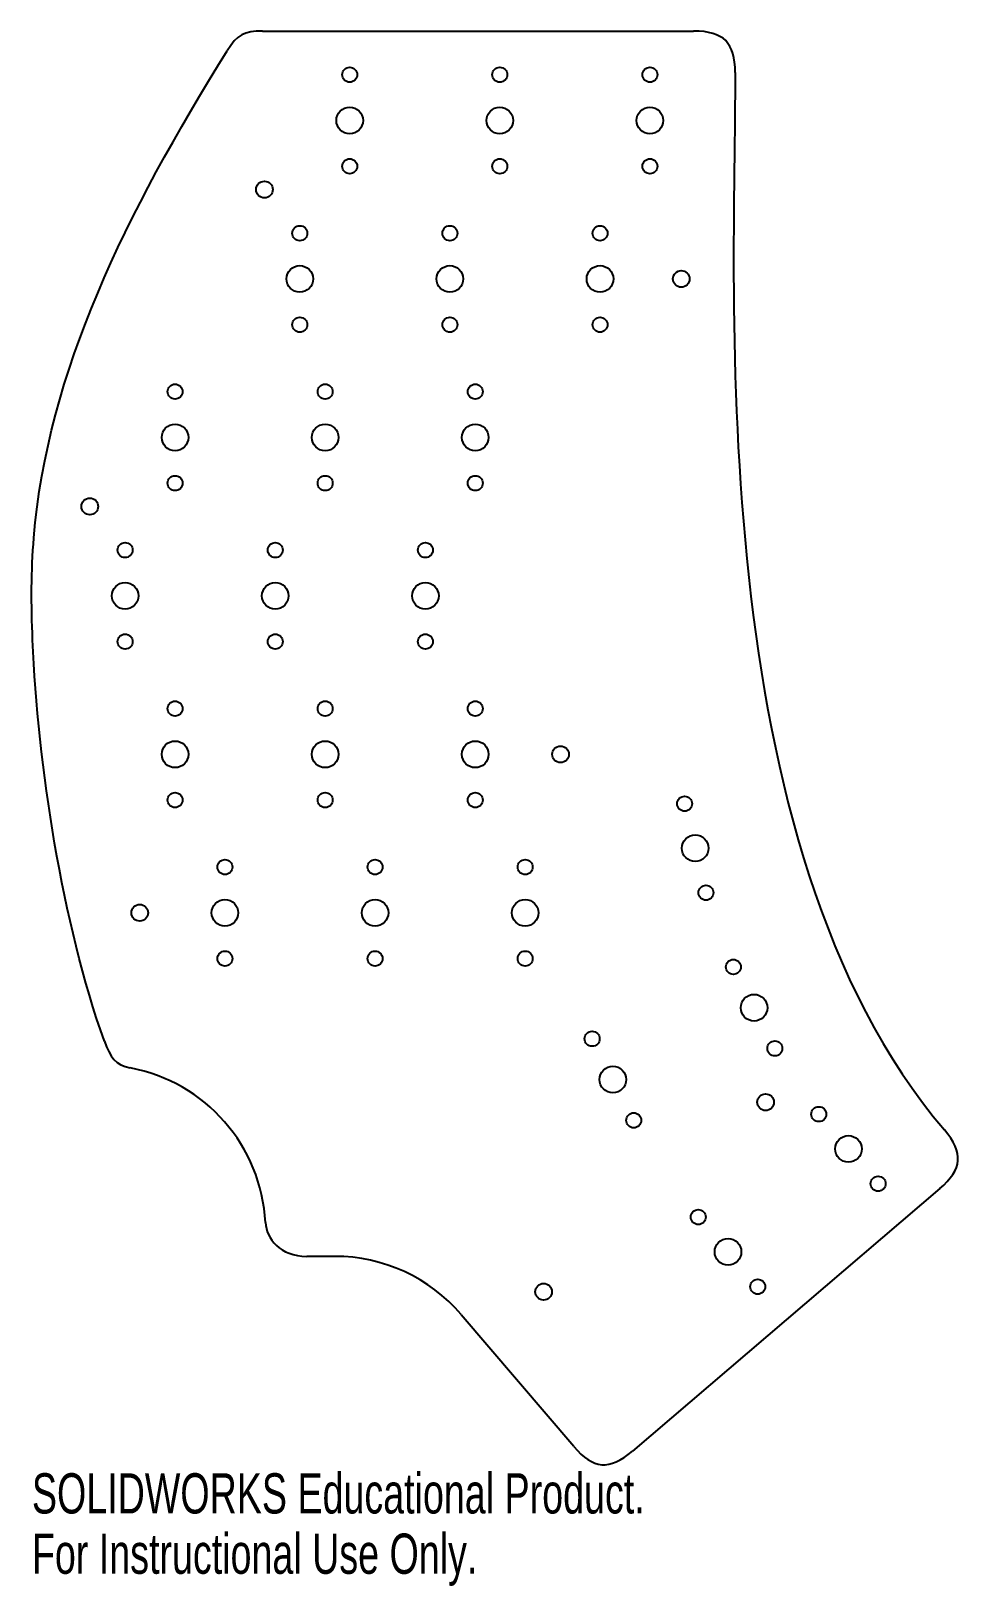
# Model space of a CAD drawing. Header units: millimetres. Extents: x -10 to 102, y -260 to -73.
import ezdxf

# ---------------------------------------------------------------- set-up
doc = ezdxf.new("R2010")
doc.units = ezdxf.units.MM
doc.styles.add('SLDTEXTSTYLE0', font='TXT', dxfattribs={"width": 0.7})

msp = doc.modelspace()

# ---------------------------------------------------------------- linework, layer by layer
at = {"color": 7, "linetype": 'Continuous', "lineweight": 25}
for p, q in [((18.16, -72.96), (69.99, -72.96)), ((99.59, -212.12), (62.63, -243.68)), ((26.84, -220.26), (23.49, -220.26)), ((55.58, -243.12), (42.04, -227.28))]:
    msp.add_line(p, q, dxfattribs=at)
for centre, radius in [((28.64, -78.21), 0.9), ((46.69, -78.21), 0.9), ((64.74, -78.21), 0.9), ((28.64, -83.71), 1.6), ((46.69, -83.71), 1.6), ((64.74, -83.71), 1.6), ((28.64, -89.21), 0.9), ((46.69, -89.21), 0.9), ((64.74, -89.21), 0.9), ((18.39, -92.01), 1), ((22.64, -97.26), 0.9), ((40.69, -97.26), 0.9), ((58.74, -97.26), 0.9), ((22.64, -102.76), 1.6), ((40.69, -102.76), 1.6), ((58.74, -102.76), 1.6), ((68.51, -102.76), 1), ((22.64, -108.26), 0.9), ((40.69, -108.26), 0.9), ((58.74, -108.26), 0.9), ((7.64, -116.31), 0.9), ((25.69, -116.31), 0.9), ((43.74, -116.31), 0.9), ((7.64, -121.81), 1.6), ((25.69, -121.81), 1.6), ((43.74, -121.81), 1.6), ((7.64, -127.31), 0.9), ((25.69, -127.31), 0.9), ((43.74, -127.31), 0.9), ((-2.61, -130.11), 1), ((1.64, -135.36), 0.9), ((19.69, -135.36), 0.9), ((37.74, -135.36), 0.9), ((1.64, -140.86), 1.6), ((19.69, -140.86), 1.6), ((37.74, -140.86), 1.6), ((1.64, -146.36), 0.9), ((19.69, -146.36), 0.9), ((37.74, -146.36), 0.9), ((7.64, -154.41), 0.9), ((25.69, -154.41), 0.9), ((43.74, -154.41), 0.9), ((7.64, -159.91), 1.6), ((25.69, -159.91), 1.6), ((43.74, -159.91), 1.6), ((53.99, -159.91), 1), ((7.64, -165.41), 0.9), ((25.69, -165.41), 0.9), ((43.74, -165.41), 0.9), ((68.91, -165.85), 0.9), ((70.19, -171.2), 1.6), ((13.64, -173.46), 0.9), ((31.69, -173.46), 0.9), ((49.74, -173.46), 0.9), ((71.48, -176.55), 0.9), ((13.64, -178.96), 1.6), ((31.69, -178.96), 1.6), ((49.74, -178.96), 1.6), ((3.39, -178.96), 1), ((13.64, -184.46), 0.9), ((31.69, -184.46), 0.9), ((49.74, -184.46), 0.9), ((74.77, -185.47), 0.9), ((77.26, -190.37), 1.6), ((57.79, -194.11), 0.9), ((79.76, -195.27), 0.9), ((60.29, -199.01), 1.6), ((78.65, -201.73), 1), ((62.79, -203.91), 0.9), ((85.04, -203.17), 0.9), ((88.61, -207.35), 1.6), ((92.18, -211.53), 0.9), ((70.55, -215.54), 0.9), ((74.13, -219.72), 1.6), ((51.96, -224.52), 1), ((77.7, -223.91), 0.9)]:
    msp.add_circle(centre, radius, dxfattribs=at)
for centre, start, end in [((-1.46, -217.26), 3.0474, 79.3315), ((26.84, -240.26), 40.5, 90)]:
    msp.add_arc(centre, 20, start, end, dxfattribs=at)
for points in [[(18.16, -72.96), (15.96, -72.96), (15.09, -73.43), (13.91, -75.32)], [(74.99, -77.96), (74.99, -74.37), (73.61, -72.96), (69.99, -72.96)], [(74.99, -77.96), (74.99, -104.44), (70.97, -170.91), (100.14, -205.07)], [(-0.86, -194.39), (-0.2, -196.27), (0.52, -197.28), (2.24, -197.61)], [(99.59, -212.12), (102.32, -209.78), (102.49, -207.82), (100.14, -205.07)], [(18.51, -216.2), (18.61, -218.12), (20.26, -220.26), (23.49, -220.26)], [(55.58, -243.12), (57.92, -245.86), (59.88, -246.03), (62.63, -243.68)]]:
    msp.add_open_spline(points, degree=3, dxfattribs=at)
msp.add_open_spline([(-0.86, -194.39), (-5.93, -180.14), (-9.69, -155.91), (-9.63, -117.85), (1.78, -94.81), (13.91, -75.32)], degree=3, knots=[0.0280718, 0.0280718, 0.0280718, 0.0280718, 0.3793654, 0.4793654, 0.9798361, 0.9798361, 0.9798361, 0.9798361], dxfattribs=at)

# ---------------------------------------------------------------- texts
at = {"color": 7, "linetype": 'Continuous', "char_height": 4.8336, "attachment_point": 1, "style": 'SLDTEXTSTYLE0'}
for s, insert in [('SOLIDWORKS Educational Product.', (-9.57, -246.34)), ('For Instructional Use Only.', (-9.57, -253.59))]:
    msp.add_mtext(s, dxfattribs=dict(at, insert=insert))

doc.saveas('drawing.dxf')
